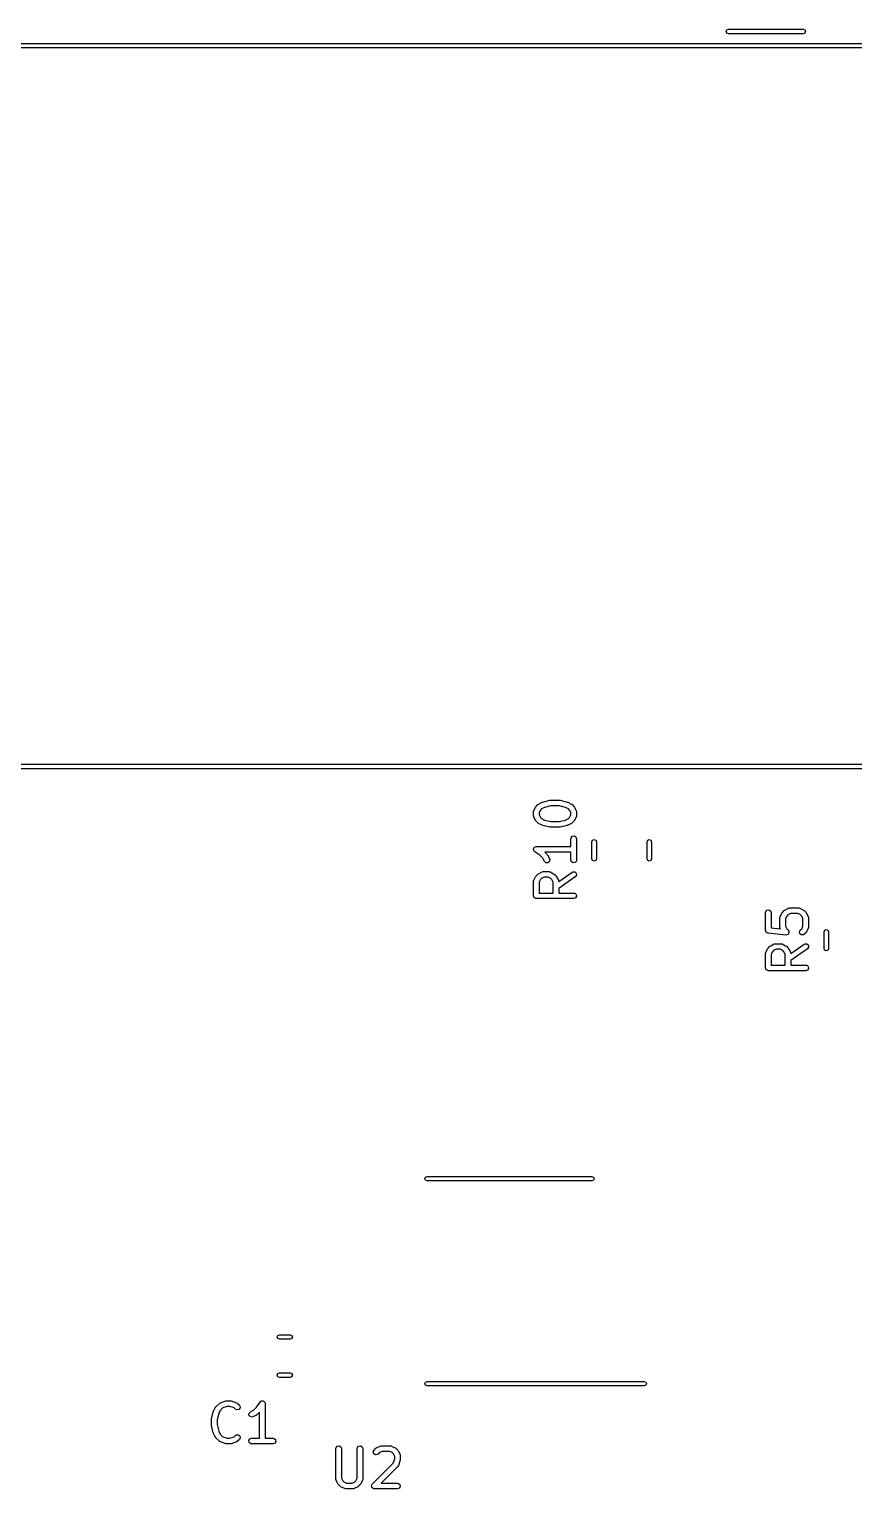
# Model space of a CAD drawing. Extents: x 96.6 to 192.3, y -145.4 to -48.3.
# Drawn here: x 124.17 to 146.2, y -91.04 to -52.08 of the extents above; entities that cross this region are included whole.
import ezdxf

# ---------------------------------------------------------------- set-up
doc = ezdxf.new("R2010")
doc.units = 0
doc.layers.add('BLACK', color=7, linetype='CONTINUOUS')

msp = doc.modelspace()

# ---------------------------------------------------------------- linework, layer by layer
at = {"layer": 'BLACK', "linetype": 'CONTINUOUS'}
for p, q in [((142.79, -52.1425), (142.808, -52.1001)), ((142.808, -52.1849), (142.79, -52.1425)), ((142.808, -52.1001), (142.85, -52.0825)), ((142.85, -52.2025), (142.808, -52.1849)), ((142.85, -52.0825), (144.85, -52.0825)), ((144.85, -52.2025), (142.85, -52.2025)), ((144.85, -52.0825), (144.892, -52.1001)), ((144.892, -52.1849), (144.85, -52.2025)), ((144.892, -52.1001), (144.91, -52.1425)), ((144.91, -52.1425), (144.892, -52.1849)), ((112.23, -52.4625), (162.77, -52.4625)), ((162.71, -52.5825), (112.29, -52.5825)), ((162.77, -71.8225), (112.23, -71.8225)), ((112.29, -71.7025), (162.71, -71.7025)), ((137.65, -72.9426), (137.698, -72.8474)), ((137.698, -72.8474), (137.711, -72.8294)), ((137.711, -72.8294), (137.712, -72.8279)), ((137.712, -72.8279), (137.76, -72.7803)), ((137.76, -72.7803), (137.778, -72.7674)), ((137.778, -72.7674), (137.779, -72.7663)), ((137.779, -72.7663), (137.874, -72.7186)), ((137.874, -72.7186), (137.887, -72.7149)), ((137.887, -72.7149), (137.89, -72.713)), ((137.89, -72.713), (138.08, -72.6653)), ((138.108, -72.8131), (137.934, -72.8565)), ((138.08, -72.6653), (138.095, -72.6643)), ((138.095, -72.6643), (138.098, -72.6631)), ((138.098, -72.6631), (138.336, -72.6631)), ((138.327, -72.8131), (138.108, -72.8131)), ((138.501, -72.8565), (138.327, -72.8131)), ((138.336, -72.6631), (138.351, -72.6657)), ((138.351, -72.6657), (138.355, -72.6653)), ((138.355, -72.6653), (138.545, -72.713)), ((138.545, -72.713), (138.557, -72.7182)), ((138.557, -72.7182), (138.56, -72.7186)), ((138.56, -72.7186), (138.656, -72.7663)), ((138.656, -72.7663), (138.674, -72.7796)), ((138.674, -72.7796), (138.675, -72.7803)), ((138.675, -72.7803), (138.723, -72.8279)), ((138.723, -72.8279), (138.736, -72.8463)), ((138.736, -72.8463), (138.737, -72.8474)), ((138.737, -72.8474), (138.784, -72.9426)), ((137.642, -72.9762), (137.647, -72.9505)), ((137.642, -73.0714), (137.642, -72.9762)), ((137.644, -73.0756), (137.642, -73.0714)), ((137.643, -73.08), (137.644, -73.0756)), ((137.65, -73.105), (137.643, -73.08)), ((137.647, -72.9505), (137.65, -72.9471)), ((137.65, -72.9471), (137.65, -72.9426)), ((137.698, -73.2002), (137.65, -73.105)), ((137.699, -73.2013), (137.698, -73.2002)), ((137.712, -73.2197), (137.699, -73.2013)), ((137.76, -73.2673), (137.712, -73.2197)), ((137.827, -72.9254), (137.792, -72.9939)), ((137.792, -72.9939), (137.792, -73.0537)), ((137.792, -73.0537), (137.827, -73.1222)), ((137.857, -72.895), (137.827, -72.9254)), ((137.827, -73.1222), (137.857, -73.1526)), ((137.934, -72.8565), (137.857, -72.895)), ((137.857, -73.1526), (137.934, -73.1911)), ((137.934, -73.1911), (138.108, -73.2345)), ((138.108, -73.2345), (138.327, -73.2345)), ((138.327, -73.2345), (138.501, -73.1911)), ((138.578, -72.895), (138.501, -72.8565)), ((138.501, -73.1911), (138.578, -73.1526)), ((138.608, -72.9254), (138.578, -72.895)), ((138.578, -73.1526), (138.608, -73.1222)), ((138.642, -72.9939), (138.608, -72.9254)), ((138.608, -73.1222), (138.642, -73.0537)), ((138.642, -73.0537), (138.642, -72.9939)), ((138.723, -73.2197), (138.675, -73.2673)), ((138.737, -73.2002), (138.723, -73.2182)), ((138.723, -73.2182), (138.723, -73.2197)), ((138.784, -73.105), (138.737, -73.2002)), ((138.784, -72.9426), (138.792, -72.9676)), ((138.785, -73.1005), (138.784, -73.105)), ((138.788, -73.0971), (138.785, -73.1005)), ((138.792, -73.0714), (138.788, -73.0971)), ((138.792, -72.9676), (138.791, -72.972)), ((138.791, -72.972), (138.792, -72.9762)), ((138.792, -72.9762), (138.792, -73.0714)), ((137.761, -73.268), (137.76, -73.2673)), ((137.779, -73.2814), (137.761, -73.268)), ((137.874, -73.329), (137.779, -73.2814)), ((137.878, -73.3294), (137.874, -73.329)), ((137.89, -73.3347), (137.878, -73.3294)), ((138.08, -73.3823), (137.89, -73.3347)), ((138.084, -73.3819), (138.08, -73.3823)), ((138.098, -73.3845), (138.084, -73.3819)), ((138.336, -73.3845), (138.098, -73.3845)), ((138.34, -73.3833), (138.336, -73.3845)), ((138.355, -73.3823), (138.34, -73.3833)), ((138.545, -73.3347), (138.355, -73.3823)), ((138.548, -73.3327), (138.545, -73.3347)), ((138.56, -73.329), (138.548, -73.3327)), ((138.656, -73.2814), (138.56, -73.329)), ((138.647, -73.6648), (138.68, -73.6255)), ((138.657, -73.2802), (138.656, -73.2814)), ((138.675, -73.2673), (138.657, -73.2802)), ((138.68, -73.6255), (138.73, -73.6166)), ((138.73, -73.6166), (138.775, -73.6423)), ((137.643, -73.9714), (137.644, -73.9674)), ((137.649, -73.9923), (137.643, -73.9714)), ((137.644, -73.9632), (137.654, -73.9443)), ((137.644, -73.9674), (137.644, -73.9632)), ((137.652, -74.0137), (137.649, -73.9923)), ((137.656, -74.0165), (137.652, -74.0137)), ((137.654, -73.9443), (137.663, -73.9244)), ((137.657, -74.0206), (137.656, -74.0165)), ((137.676, -74.0386), (137.657, -74.0206)), ((137.663, -73.9244), (137.667, -73.9225)), ((137.667, -73.9225), (137.669, -73.9187)), ((137.669, -73.9187), (137.69, -73.9113)), ((137.69, -73.9113), (137.709, -73.9016)), ((137.709, -73.9016), (137.713, -73.9027)), ((137.713, -73.9027), (137.717, -73.9012)), ((137.717, -73.9012), (138.642, -73.9012)), ((138.642, -73.6905), (138.647, -73.6648)), ((138.642, -73.9012), (138.642, -73.6905)), ((138.775, -73.6423), (138.792, -73.6905)), ((138.792, -73.6905), (138.792, -74.2619)), ((139.205, -73.7729), (139.223, -73.7305)), ((139.205, -74.2271), (139.205, -73.7729)), ((139.223, -73.7305), (139.265, -73.7129)), ((139.265, -73.7129), (139.307, -73.7305)), ((139.307, -73.7305), (139.325, -73.7729)), ((139.325, -73.7729), (139.325, -74.2271)), ((140.675, -73.7729), (140.693, -73.7305)), ((140.675, -74.2271), (140.675, -73.7729)), ((140.693, -73.7305), (140.735, -73.7129)), ((140.735, -73.7129), (140.777, -73.7305)), ((140.777, -73.7305), (140.795, -73.7729)), ((140.795, -73.7729), (140.795, -74.2271)), ((137.812, -74.1297), (137.676, -74.0386)), ((137.894, -74.2111), (137.812, -74.1297)), ((137.936, -74.2954), (137.894, -74.2111)), ((137.973, -74.3307), (137.936, -74.2954)), ((138.642, -74.0512), (137.946, -74.0512)), ((137.946, -74.0512), (138.009, -74.1136)), ((138.024, -74.3338), (137.973, -74.3307)), ((138.009, -74.1136), (138.021, -74.132)), ((138.021, -74.132), (138.023, -74.1331)), ((138.023, -74.1331), (138.07, -74.2284)), ((138.066, -74.3032), (138.024, -74.3338)), ((138.078, -74.2533), (138.066, -74.3032)), ((138.07, -74.2284), (138.078, -74.2533)), ((138.642, -74.2619), (138.642, -74.0512)), ((138.66, -74.3101), (138.642, -74.2619)), ((138.704, -74.3358), (138.66, -74.3101)), ((138.755, -74.3269), (138.704, -74.3358)), ((138.788, -74.2876), (138.755, -74.3269)), ((138.792, -74.2619), (138.788, -74.2876)), ((139.223, -74.2695), (139.205, -74.2271)), ((139.265, -74.2871), (139.223, -74.2695)), ((139.307, -74.2695), (139.265, -74.2871)), ((139.325, -74.2271), (139.307, -74.2695)), ((140.693, -74.2695), (140.675, -74.2271)), ((140.735, -74.2871), (140.693, -74.2695)), ((140.777, -74.2695), (140.735, -74.2871)), ((140.795, -74.2271), (140.777, -74.2695)), ((137.65, -74.7998), (137.698, -74.7046)), ((137.65, -74.8042), (137.65, -74.7998)), ((137.698, -74.7046), (137.711, -74.6865)), ((137.711, -74.6865), (137.712, -74.6851)), ((137.712, -74.6851), (137.76, -74.6374)), ((137.76, -74.6374), (137.778, -74.6246)), ((137.778, -74.6246), (137.779, -74.6234)), ((137.779, -74.6234), (137.874, -74.5758)), ((137.827, -74.7825), (137.792, -74.851)), ((137.857, -74.7521), (137.827, -74.7825)), ((137.926, -74.7179), (137.857, -74.7521)), ((137.874, -74.5758), (137.899, -74.5683)), ((137.899, -74.5683), (137.904, -74.5694)), ((137.904, -74.5694), (137.908, -74.5679)), ((137.908, -74.5679), (138.051, -74.5679)), ((138.033, -74.7179), (137.926, -74.7179)), ((138.102, -74.7521), (138.033, -74.7179)), ((138.051, -74.5679), (138.076, -74.5724)), ((138.076, -74.5724), (138.08, -74.5753)), ((138.08, -74.5753), (138.084, -74.5758)), ((138.084, -74.5758), (138.179, -74.6234)), ((138.132, -74.7825), (138.102, -74.7521)), ((138.166, -74.851), (138.132, -74.7825)), ((138.179, -74.6234), (138.198, -74.6368)), ((138.198, -74.6368), (138.199, -74.6374)), ((138.199, -74.6374), (138.247, -74.6851)), ((138.247, -74.6851), (138.259, -74.7034)), ((138.259, -74.7034), (138.261, -74.7046)), ((138.261, -74.7046), (138.308, -74.7998)), ((138.308, -74.7998), (138.316, -74.8248)), ((138.316, -74.8324), (138.674, -74.5814)), ((138.76, -74.7043), (138.316, -75.0152)), ((138.674, -74.5814), (138.698, -74.5704)), ((138.698, -74.5704), (138.749, -74.5749)), ((138.749, -74.5749), (138.785, -74.6112)), ((138.79, -74.6623), (138.76, -74.7043)), ((138.785, -74.6112), (138.79, -74.6623)), ((137.642, -74.8333), (137.647, -74.8077)), ((137.642, -75.2143), (137.642, -74.8333)), ((137.647, -74.8077), (137.65, -74.8042)), ((137.792, -74.851), (137.792, -75.1393)), ((137.792, -75.1393), (138.166, -75.1393)), ((138.166, -75.1393), (138.166, -74.851)), ((138.316, -74.8248), (138.315, -74.8291)), ((138.315, -74.8291), (138.316, -74.8324)), ((138.316, -75.0152), (138.316, -75.1393)), ((138.316, -75.1393), (138.717, -75.1393)), ((138.717, -75.1393), (138.743, -75.1438)), ((138.743, -75.1438), (138.782, -75.1768)), ((138.782, -75.1768), (138.791, -75.2273)), ((137.649, -75.2326), (137.642, -75.2143)), ((137.652, -75.2518), (137.649, -75.2326)), ((137.658, -75.2561), (137.652, -75.2518)), ((137.66, -75.2625), (137.658, -75.2561)), ((137.677, -75.2722), (137.66, -75.2625)), ((137.692, -75.2848), (137.677, -75.2722)), ((137.701, -75.2865), (137.692, -75.2848)), ((137.704, -75.2881), (137.701, -75.2865)), ((137.708, -75.2876), (137.704, -75.2881)), ((137.717, -75.2893), (137.708, -75.2876)), ((138.717, -75.2893), (137.717, -75.2893)), ((138.766, -75.2717), (138.717, -75.2893)), ((138.791, -75.2273), (138.766, -75.2717)), ((144.36, -75.5948), (144.455, -75.5472)), ((144.455, -75.5472), (144.48, -75.5398)), ((144.48, -75.5398), (144.485, -75.5408)), ((144.485, -75.5408), (144.489, -75.5393)), ((144.489, -75.5393), (144.727, -75.5393)), ((144.727, -75.5393), (144.753, -75.5438)), ((144.753, -75.5438), (144.756, -75.5467)), ((144.756, -75.5467), (144.76, -75.5472)), ((144.76, -75.5472), (144.856, -75.5948)), ((143.842, -75.6619), (143.847, -75.6363)), ((143.842, -76.1381), (143.842, -75.6619)), ((143.847, -75.6363), (143.88, -75.597)), ((143.88, -75.597), (143.93, -75.588)), ((143.93, -75.588), (143.975, -75.6137)), ((143.975, -75.6137), (143.992, -75.6619)), ((143.992, -75.6619), (143.992, -76.0702)), ((144.223, -75.8048), (144.228, -75.7791)), ((144.223, -76.0429), (144.223, -75.8048)), ((144.228, -75.7791), (144.231, -75.7757)), ((144.231, -75.7712), (144.279, -75.676)), ((144.231, -75.7757), (144.231, -75.7712)), ((144.279, -75.676), (144.292, -75.658)), ((144.292, -75.658), (144.293, -75.6565)), ((144.293, -75.6565), (144.341, -75.6089)), ((144.341, -75.6089), (144.359, -75.596)), ((144.359, -75.596), (144.36, -75.5948)), ((144.408, -75.754), (144.373, -75.8225)), ((144.373, -75.8225), (144.373, -76.0252)), ((144.438, -75.7235), (144.408, -75.754)), ((144.507, -75.6893), (144.438, -75.7235)), ((144.709, -75.6893), (144.507, -75.6893)), ((144.778, -75.7235), (144.709, -75.6893)), ((144.808, -75.754), (144.778, -75.7235)), ((144.842, -75.8225), (144.808, -75.754)), ((144.842, -76.0252), (144.842, -75.8225)), ((144.856, -75.5948), (144.874, -75.6082)), ((144.874, -75.6082), (144.875, -75.6089)), ((144.875, -75.6089), (144.923, -75.6565)), ((144.923, -75.6565), (144.936, -75.6749)), ((144.936, -75.6749), (144.937, -75.676)), ((144.937, -75.676), (144.984, -75.7712)), ((144.984, -75.7712), (144.992, -75.7962)), ((144.992, -75.7962), (144.991, -75.8005)), ((144.991, -75.8005), (144.992, -75.8048)), ((144.992, -75.8048), (144.992, -76.0429)), ((143.848, -76.1531), (143.842, -76.1381)), ((143.849, -76.1689), (143.848, -76.1531)), ((143.856, -76.1765), (143.849, -76.1689)), ((143.86, -76.1863), (143.856, -76.1765)), ((143.874, -76.1943), (143.86, -76.1863)), ((143.885, -76.2057), (143.874, -76.1943)), ((143.902, -76.2104), (143.885, -76.2057)), ((143.904, -76.212), (143.902, -76.2104)), ((143.906, -76.2116), (143.904, -76.212)), ((143.91, -76.2127), (143.906, -76.2116)), ((144.386, -76.2603), (143.91, -76.2127)), ((143.992, -76.0702), (144.241, -76.095)), ((144.225, -76.0471), (144.223, -76.0429)), ((144.224, -76.0514), (144.225, -76.0471)), ((144.231, -76.0764), (144.224, -76.0514)), ((144.241, -76.095), (144.231, -76.0764)), ((144.373, -76.0252), (144.408, -76.0937)), ((144.387, -76.2602), (144.386, -76.2603)), ((144.411, -76.2539), (144.387, -76.2604)), ((144.387, -76.2604), (144.387, -76.2602)), ((144.408, -76.0937), (144.447, -76.1327)), ((144.436, -76.2477), (144.411, -76.2539)), ((144.437, -76.2471), (144.436, -76.2473)), ((144.436, -76.2473), (144.436, -76.2477)), ((144.451, -76.2265), (144.437, -76.2471)), ((144.447, -76.1327), (144.462, -76.154)), ((144.466, -76.206), (144.451, -76.2265)), ((144.462, -76.154), (144.462, -76.1545)), ((144.462, -76.1545), (144.462, -76.1549)), ((144.462, -76.1549), (144.464, -76.18)), ((144.464, -76.18), (144.466, -76.2051)), ((144.466, -76.2051), (144.466, -76.2055)), ((144.466, -76.2055), (144.466, -76.206)), ((144.747, -76.1792), (144.769, -76.1327)), ((144.761, -76.2287), (144.747, -76.1792)), ((144.803, -76.2582), (144.761, -76.2287)), ((144.769, -76.1327), (144.808, -76.0937)), ((144.854, -76.2537), (144.803, -76.2582)), ((144.808, -76.0937), (144.842, -76.0252)), ((144.875, -76.2387), (144.854, -76.2537)), ((144.923, -76.1911), (144.875, -76.2387)), ((144.937, -76.1716), (144.923, -76.1896)), ((144.923, -76.1896), (144.923, -76.1911)), ((144.984, -76.0764), (144.937, -76.1716)), ((144.985, -76.0719), (144.984, -76.0764)), ((144.988, -76.0685), (144.985, -76.0719)), ((144.992, -76.0429), (144.988, -76.0685)), ((145.405, -76.1729), (145.423, -76.1305)), ((145.405, -76.6271), (145.405, -76.1729)), ((145.423, -76.1305), (145.465, -76.1129)), ((145.465, -76.1129), (145.507, -76.1305)), ((145.507, -76.1305), (145.525, -76.1729)), ((145.525, -76.1729), (145.525, -76.6271)), ((143.842, -76.7571), (143.847, -76.7315)), ((143.847, -76.7315), (143.85, -76.7281)), ((143.85, -76.7236), (143.898, -76.6284)), ((143.85, -76.7281), (143.85, -76.7236)), ((143.898, -76.6284), (143.911, -76.6104)), ((143.911, -76.6104), (143.912, -76.6089)), ((143.912, -76.6089), (143.96, -76.5613)), ((143.96, -76.5613), (143.978, -76.5484)), ((143.978, -76.5484), (143.979, -76.5472)), ((143.979, -76.5472), (144.074, -76.4996)), ((144.027, -76.7063), (143.992, -76.7748)), ((144.057, -76.6759), (144.027, -76.7063)), ((144.126, -76.6417), (144.057, -76.6759)), ((144.074, -76.4996), (144.099, -76.4922)), ((144.099, -76.4922), (144.104, -76.4932)), ((144.104, -76.4932), (144.108, -76.4917)), ((144.108, -76.4917), (144.251, -76.4917)), ((144.233, -76.6417), (144.126, -76.6417)), ((144.302, -76.6759), (144.233, -76.6417)), ((144.251, -76.4917), (144.276, -76.4962)), ((144.276, -76.4962), (144.28, -76.4991)), ((144.28, -76.4991), (144.284, -76.4996)), ((144.284, -76.4996), (144.379, -76.5472)), ((144.332, -76.7063), (144.302, -76.6759)), ((144.366, -76.7748), (144.332, -76.7063)), ((144.379, -76.5472), (144.398, -76.5606)), ((144.398, -76.5606), (144.399, -76.5613)), ((144.399, -76.5613), (144.447, -76.6089)), ((144.447, -76.6089), (144.459, -76.6272)), ((144.459, -76.6272), (144.461, -76.6284)), ((144.461, -76.6284), (144.508, -76.7236)), ((144.508, -76.7236), (144.516, -76.7486)), ((144.516, -76.7486), (144.515, -76.7529)), ((144.516, -76.7562), (144.874, -76.5052)), ((144.96, -76.6281), (144.516, -76.939)), ((144.874, -76.5052), (144.898, -76.4942)), ((144.898, -76.4942), (144.949, -76.4987)), ((144.949, -76.4987), (144.985, -76.535)), ((144.99, -76.5861), (144.96, -76.6281)), ((144.985, -76.535), (144.99, -76.5861)), ((145.423, -76.6695), (145.405, -76.6271)), ((145.465, -76.6871), (145.423, -76.6695)), ((145.507, -76.6695), (145.465, -76.6871)), ((145.525, -76.6271), (145.507, -76.6695)), ((143.842, -77.1381), (143.842, -76.7571)), ((143.849, -77.1564), (143.842, -77.1381)), ((143.992, -76.7748), (143.992, -77.0631)), ((143.992, -77.0631), (144.366, -77.0631)), ((144.366, -77.0631), (144.366, -76.7748)), ((144.515, -76.7529), (144.516, -76.7562)), ((144.516, -76.939), (144.516, -77.0631)), ((144.516, -77.0631), (144.917, -77.0631)), ((144.917, -77.0631), (144.943, -77.0676)), ((144.943, -77.0676), (144.982, -77.1006)), ((144.982, -77.1006), (144.991, -77.1511)), ((143.852, -77.1756), (143.849, -77.1564)), ((143.858, -77.1799), (143.852, -77.1756)), ((143.86, -77.1863), (143.858, -77.1799)), ((143.877, -77.196), (143.86, -77.1863)), ((143.892, -77.2086), (143.877, -77.196)), ((143.901, -77.2103), (143.892, -77.2086)), ((143.904, -77.212), (143.901, -77.2103)), ((143.908, -77.2114), (143.904, -77.212)), ((143.917, -77.2131), (143.908, -77.2114)), ((144.917, -77.2131), (143.917, -77.2131)), ((144.966, -77.1955), (144.917, -77.2131)), ((144.991, -77.1511), (144.966, -77.1955)), ((134.74, -82.765), (134.758, -82.7226)), ((134.758, -82.8074), (134.74, -82.765)), ((134.758, -82.7226), (134.8, -82.705)), ((134.8, -82.825), (134.758, -82.8074)), ((134.8, -82.705), (137, -82.705)), ((137, -82.825), (134.8, -82.825)), ((137, -82.705), (139.2, -82.705)), ((139.2, -82.825), (137, -82.825)), ((139.2, -82.705), (139.242, -82.7226)), ((139.242, -82.8074), (139.2, -82.825)), ((139.242, -82.7226), (139.26, -82.765)), ((139.26, -82.765), (139.242, -82.8074)), ((130.799, -86.99), (130.817, -86.9476)), ((130.817, -87.0324), (130.799, -86.99)), ((130.817, -86.9476), (130.859, -86.93)), ((130.859, -87.05), (130.817, -87.0324)), ((130.859, -86.93), (131.141, -86.93)), ((131.141, -87.05), (130.859, -87.05)), ((131.141, -86.93), (131.183, -86.9476)), ((131.183, -87.0324), (131.141, -87.05)), ((131.183, -86.9476), (131.201, -86.99)), ((131.201, -86.99), (131.183, -87.0324)), ((130.799, -88.01), (130.817, -87.9676)), ((130.817, -88.0524), (130.799, -88.01)), ((130.817, -87.9676), (130.859, -87.95)), ((130.859, -87.95), (131.141, -87.95)), ((131.141, -87.95), (131.183, -87.9676)), ((131.183, -87.9676), (131.201, -88.01)), ((131.201, -88.01), (131.183, -88.0524)), ((130.859, -88.07), (130.817, -88.0524)), ((131.141, -88.07), (130.859, -88.07)), ((131.183, -88.0524), (131.141, -88.07)), ((134.74, -88.235), (134.758, -88.1926)), ((134.758, -88.2774), (134.74, -88.235)), ((134.758, -88.1926), (134.8, -88.175)), ((134.8, -88.295), (134.758, -88.2774)), ((134.8, -88.175), (137, -88.175)), ((137, -88.295), (134.8, -88.295)), ((137, -88.175), (140.6, -88.175)), ((140.6, -88.295), (137, -88.295)), ((140.6, -88.175), (140.642, -88.1926)), ((140.642, -88.2774), (140.6, -88.295)), ((140.642, -88.1926), (140.66, -88.235)), ((140.66, -88.235), (140.642, -88.2774)), ((129.156, -88.8572), (129.252, -88.762)), ((129.252, -88.762), (129.273, -88.747)), ((129.273, -88.747), (129.278, -88.7466)), ((129.278, -88.7466), (129.281, -88.7438)), ((129.281, -88.7438), (129.424, -88.6962)), ((129.424, -88.6962), (129.446, -88.6929)), ((129.446, -88.6929), (129.448, -88.6924)), ((129.448, -88.6924), (129.543, -88.6924)), ((129.543, -88.6924), (129.565, -88.6963)), ((129.565, -88.6963), (129.567, -88.6962)), ((129.567, -88.6962), (129.709, -88.7438)), ((129.709, -88.7438), (129.732, -88.7563)), ((129.732, -88.7563), (129.735, -88.7601)), ((129.735, -88.7601), (129.739, -88.762)), ((129.739, -88.762), (129.786, -88.8096)), ((129.786, -88.8096), (129.801, -88.8309)), ((130.246, -88.8625), (130.338, -88.7258)), ((130.338, -88.7258), (130.356, -88.7069)), ((130.356, -88.7069), (130.36, -88.7057)), ((130.36, -88.7057), (130.362, -88.7024)), ((130.362, -88.7024), (130.384, -88.6986)), ((130.384, -88.6986), (130.405, -88.6925)), ((130.405, -88.6925), (130.409, -88.6943)), ((130.409, -88.6943), (130.413, -88.6935)), ((130.413, -88.6935), (130.432, -88.7044)), ((130.432, -88.7044), (130.452, -88.7131)), ((130.452, -88.7131), (130.454, -88.717)), ((130.454, -88.717), (130.457, -88.7192)), ((130.457, -88.7192), (130.465, -88.7396)), ((130.465, -88.7396), (130.475, -88.7591)), ((130.475, -88.7591), (130.474, -88.7633)), ((130.474, -88.7633), (130.475, -88.7674)), ((130.475, -88.7674), (130.475, -89.6924)), ((129.039, -89.196), (129.042, -89.1812)), ((129.039, -89.3388), (129.039, -89.196)), ((129.042, -89.1778), (129.089, -88.9873)), ((129.042, -89.1812), (129.042, -89.1778)), ((129.089, -88.9873), (129.094, -88.9755)), ((129.094, -88.9755), (129.095, -88.9719)), ((129.095, -88.9719), (129.142, -88.8767)), ((129.142, -88.8767), (129.156, -88.8587)), ((129.156, -88.8587), (129.156, -88.8572)), ((129.233, -89.0317), (129.189, -89.2052)), ((129.189, -89.2052), (129.189, -89.3296)), ((129.271, -88.9547), (129.233, -89.0317)), ((129.345, -88.8806), (129.271, -88.9547)), ((129.46, -88.8424), (129.345, -88.8806)), ((129.531, -88.8424), (129.46, -88.8424)), ((129.645, -88.8806), (129.531, -88.8424)), ((129.68, -88.9157), (129.645, -88.8806)), ((129.727, -88.9373), (129.68, -88.9157)), ((129.776, -88.9241), (129.727, -88.9373)), ((129.806, -88.882), (129.776, -88.9241)), ((129.801, -88.8309), (129.806, -88.882)), ((130.042, -89.0745), (130.045, -89.0233)), ((130.073, -89.1157), (130.042, -89.0745)), ((130.045, -89.0233), (130.081, -88.986)), ((130.123, -89.1276), (130.073, -89.1157)), ((130.081, -88.986), (130.165, -88.9438)), ((130.148, -89.1202), (130.123, -89.1276)), ((130.243, -89.0726), (130.148, -89.1202)), ((130.165, -88.9438), (130.246, -88.8625)), ((130.244, -89.0714), (130.243, -89.0726)), ((130.263, -89.0585), (130.244, -89.0714)), ((130.325, -88.9961), (130.263, -89.0585)), ((130.325, -89.6924), (130.325, -88.9961)), ((129.04, -89.3421), (129.039, -89.3388)), ((129.042, -89.357), (129.04, -89.3421)), ((129.089, -89.5475), (129.042, -89.357)), ((129.091, -89.5504), (129.089, -89.5475)), ((129.095, -89.5628), (129.091, -89.5504)), ((129.142, -89.6581), (129.095, -89.5628)), ((129.189, -89.3296), (129.233, -89.5031)), ((129.233, -89.5031), (129.271, -89.5801)), ((129.271, -89.5801), (129.345, -89.6542)), ((129.68, -89.6191), (129.702, -89.6042)), ((129.702, -89.6042), (129.753, -89.5997)), ((129.753, -89.5997), (129.795, -89.6291)), ((129.144, -89.6592), (129.142, -89.6581)), ((129.156, -89.6776), (129.144, -89.6592)), ((129.252, -89.7728), (129.156, -89.6776)), ((129.256, -89.7747), (129.252, -89.7728)), ((129.258, -89.7785), (129.256, -89.7747)), ((129.281, -89.7909), (129.258, -89.7785)), ((129.424, -89.8385), (129.281, -89.7909)), ((129.345, -89.6542), (129.46, -89.6924)), ((129.426, -89.8385), (129.424, -89.8385)), ((129.448, -89.8424), (129.426, -89.8385)), ((129.543, -89.8424), (129.448, -89.8424)), ((129.46, -89.6924), (129.531, -89.6924)), ((129.531, -89.6924), (129.645, -89.6542)), ((129.544, -89.8418), (129.543, -89.8424)), ((129.567, -89.8385), (129.544, -89.8418)), ((129.709, -89.7909), (129.567, -89.8385)), ((129.645, -89.6542), (129.68, -89.6191)), ((129.713, -89.7881), (129.709, -89.7909)), ((129.717, -89.7877), (129.713, -89.7881)), ((129.739, -89.7728), (129.717, -89.7877)), ((129.786, -89.7252), (129.739, -89.7728)), ((129.808, -89.6787), (129.786, -89.7252)), ((129.795, -89.6291), (129.808, -89.6787)), ((130.04, -89.7544), (130.066, -89.7099)), ((130.049, -89.8049), (130.04, -89.7544)), ((130.089, -89.8379), (130.049, -89.8049)), ((130.066, -89.7099), (130.114, -89.6924)), ((130.114, -89.8424), (130.089, -89.8379)), ((130.114, -89.6924), (130.325, -89.6924)), ((130.686, -89.8424), (130.114, -89.8424)), ((130.475, -89.6924), (130.686, -89.6924)), ((130.686, -89.6924), (130.711, -89.6969)), ((130.734, -89.8248), (130.686, -89.8424)), ((130.711, -89.6969), (130.751, -89.7299)), ((130.76, -89.7804), (130.734, -89.8248)), ((130.751, -89.7299), (130.76, -89.7804)), ((132.363, -89.9674), (132.368, -89.9417)), ((132.363, -90.7769), (132.363, -89.9674)), ((132.368, -89.9417), (132.401, -89.9024)), ((132.401, -89.9024), (132.451, -89.8935)), ((132.451, -89.8935), (132.496, -89.9192)), ((132.496, -89.9192), (132.513, -89.9674)), ((132.513, -89.9674), (132.513, -90.7592)), ((132.935, -89.9674), (132.939, -89.9417)), ((132.935, -90.7592), (132.935, -89.9674)), ((132.939, -89.9417), (132.972, -89.9024)), ((132.972, -89.9024), (133.023, -89.8935)), ((133.023, -89.8935), (133.067, -89.9192)), ((133.067, -89.9192), (133.085, -89.9674)), ((133.085, -89.9674), (133.085, -90.7769)), ((133.385, -90.0096), (133.433, -89.962)), ((133.433, -89.962), (133.451, -89.9491)), ((133.451, -89.9491), (133.452, -89.9479)), ((133.452, -89.9479), (133.547, -89.9003)), ((133.547, -89.9003), (133.572, -89.8929)), ((133.572, -89.8929), (133.577, -89.8939)), ((133.577, -89.8939), (133.581, -89.8924)), ((133.581, -89.8924), (133.819, -89.8924)), ((133.819, -89.8924), (133.845, -89.8969)), ((133.845, -89.8969), (133.848, -89.8998)), ((133.848, -89.8998), (133.853, -89.9003)), ((133.853, -89.9003), (133.948, -89.9479)), ((133.948, -89.9479), (133.966, -89.9613)), ((133.966, -89.9613), (133.967, -89.962)), ((133.967, -89.962), (134.015, -90.0096)), ((133.337, -90.9143), (133.896, -90.3554)), ((133.363, -90.0561), (133.385, -90.0096)), ((133.377, -90.1056), (133.363, -90.0561)), ((133.419, -90.1351), (133.377, -90.1056)), ((133.47, -90.1306), (133.419, -90.1351)), ((133.491, -90.1157), (133.47, -90.1306)), ((133.53, -90.0766), (133.491, -90.1157)), ((133.599, -90.0424), (133.53, -90.0766)), ((133.801, -90.0424), (133.599, -90.0424)), ((133.87, -90.0766), (133.801, -90.0424)), ((133.9, -90.107), (133.87, -90.0766)), ((133.896, -90.3554), (133.935, -90.2409)), ((133.935, -90.1756), (133.9, -90.107)), ((133.935, -90.2409), (133.935, -90.1756)), ((134.015, -90.0096), (134.028, -90.028)), ((134.028, -90.028), (134.029, -90.0291)), ((134.029, -90.0291), (134.077, -90.1243)), ((134.081, -90.2768), (134.033, -90.4197)), ((134.077, -90.1243), (134.084, -90.1493)), ((134.085, -90.2531), (134.081, -90.2752)), ((134.081, -90.2752), (134.081, -90.2768)), ((134.084, -90.1493), (134.083, -90.1536)), ((134.083, -90.1536), (134.085, -90.1579)), ((134.085, -90.1579), (134.085, -90.2531)), ((132.513, -90.7592), (132.547, -90.8277)), ((132.9, -90.8277), (132.935, -90.7592)), ((134.015, -90.449), (133.572, -90.8924)), ((134.017, -90.4449), (134.015, -90.449)), ((134.021, -90.4426), (134.017, -90.4449)), ((134.033, -90.4197), (134.021, -90.4426)), ((132.365, -90.7811), (132.363, -90.7769)), ((132.364, -90.7855), (132.365, -90.7811)), ((132.371, -90.8104), (132.364, -90.7855)), ((132.419, -90.9057), (132.371, -90.8104)), ((132.42, -90.9068), (132.419, -90.9057)), ((132.433, -90.9252), (132.42, -90.9068)), ((132.48, -90.9728), (132.433, -90.9252)), ((132.482, -90.9735), (132.48, -90.9728)), ((132.5, -90.9868), (132.482, -90.9735)), ((132.595, -91.0345), (132.5, -90.9868)), ((132.547, -90.8277), (132.578, -90.8581)), ((132.578, -90.8581), (132.646, -90.8924)), ((132.599, -91.035), (132.595, -91.0345)), ((132.603, -91.0379), (132.599, -91.035)), ((132.629, -91.0424), (132.603, -91.0379)), ((132.819, -91.0424), (132.629, -91.0424)), ((132.646, -90.8924), (132.801, -90.8924)), ((132.801, -90.8924), (132.87, -90.8581)), ((132.823, -91.0408), (132.819, -91.0424)), ((132.828, -91.0419), (132.823, -91.0408)), ((132.853, -91.0345), (132.828, -91.0419)), ((132.948, -90.9868), (132.853, -91.0345)), ((132.87, -90.8581), (132.9, -90.8277)), ((132.949, -90.9857), (132.948, -90.9868)), ((132.967, -90.9728), (132.949, -90.9857)), ((133.015, -90.9252), (132.967, -90.9728)), ((133.016, -90.9237), (133.015, -90.9252)), ((133.029, -90.9057), (133.016, -90.9237)), ((133.077, -90.8104), (133.029, -90.9057)), ((133.08, -90.8026), (133.077, -90.806)), ((133.077, -90.806), (133.077, -90.8104)), ((133.085, -90.7769), (133.08, -90.8026)), ((133.316, -90.9608), (133.317, -90.9577)), ((133.322, -90.9826), (133.316, -90.9608)), ((133.317, -90.9544), (133.328, -90.9348)), ((133.317, -90.9577), (133.317, -90.9544)), ((133.326, -91.0049), (133.322, -90.9826)), ((133.328, -91.0071), (133.326, -91.0049)), ((133.328, -90.9348), (133.337, -90.9143)), ((133.329, -91.0104), (133.328, -91.0071)), ((133.348, -91.0233), (133.329, -91.0104)), ((133.365, -91.0379), (133.348, -91.0233)), ((133.369, -91.0387), (133.365, -91.0379)), ((133.371, -91.0398), (133.369, -91.0387)), ((133.374, -91.0395), (133.371, -91.0398)), ((133.39, -91.0424), (133.374, -91.0395)), ((134.01, -91.0424), (133.39, -91.0424)), ((133.572, -90.8924), (134.01, -90.8924)), ((134.01, -90.8924), (134.035, -90.8969)), ((134.058, -91.0248), (134.01, -91.0424)), ((134.035, -90.8969), (134.074, -90.9299)), ((134.083, -90.9804), (134.058, -91.0248)), ((134.074, -90.9299), (134.083, -90.9804))]:
    msp.add_line(p, q, dxfattribs=at)

doc.saveas('drawing.dxf')
